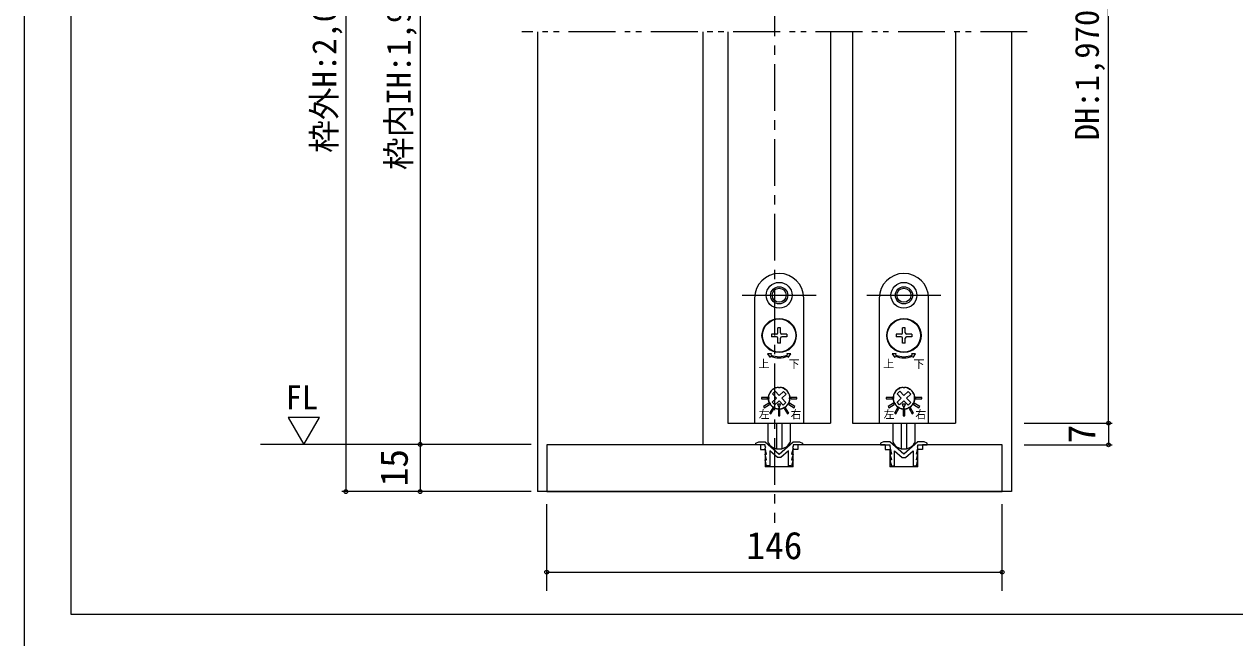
# Model space of a CAD drawing. Units: millimetres on the paper, enlarged 10 times, with parts at other scales. Extents: x -2000 to 2000, y -1385 to 1385.
# Drawn here: x -2000 to -707, y -92 to 564 of the extents above; entities that cross this region are included whole.
import ezdxf
from ezdxf.enums import TextEntityAlignment as Align

# ---------------------------------------------------------------- set-up
doc = ezdxf.new("R2010")
doc.units = ezdxf.units.MM
doc.header["$LTSCALE"] = 10
doc.header["$PDMODE"] = 32
doc.header["$PDSIZE"] = 4
for name, pattern in [('CHAIN1', [8, 5, -1, 1, -1]), ('DOUBLE_CHAIN1', [8.8, 5, -1, 0.6, -0.6, 0.6, -1]), ('USER1', [19.05, 12.7, -6.35])]:
    doc.linetypes.add(name, pattern=pattern)
doc.layers.add('1-1_0', color=7, linetype='Continuous', lineweight=20)
doc.layers.add('2-0_18', color=7, linetype='Continuous', lineweight=18)
doc.styles.add('ＭＳ ゴシック', font='')
doc.styles.get('ＭＳ ゴシック').set_extended_font_data('MS Gothic')

msp = doc.modelspace()

# ---------------------------------------------------------------- linework, layer by layer
at = {"layer": '1-1_0'}
msp.add_lwpolyline([(-2000, -1385), (2000, -1385), (2000, 1385), (-2000, 1385)], close=True, dxfattribs=at)
msp.add_lwpolyline([(380, -67.5), (-1950, -67.5), (-1950, 1335)], dxfattribs=at)
at = {"layer": '2-0_18', "linetype": 'CHAIN1', "lineweight": 20}
msp.add_line((-1198.37, 1081.04), (-1198.37, 30.55), dxfattribs=at)
at = {"layer": '2-0_18', "color": 4, "lineweight": 9}
for p, q in [((-1656.45, 1047.71), (-1656.45, 63.89)), ((-1576.94, 927.71), (-1576.94, 113.89)), ((-931.71, 137.22), (-837.4, 137.22)), ((-841.56, 137.22), (-841.56, 113.89)), ((-1458.37, 114.41), (-1747.39, 114.41)), ((-1458.37, 114.41), (-1581.11, 114.41)), ((-1576.94, 113.89), (-1576.94, 63.89)), ((-931.71, 113.89), (-837.4, 113.89)), ((-1515.04, 63.89), (-1660.62, 63.89)), ((-1458.37, 63.89), (-1581.11, 63.89)), ((-1441.71, -42.16), (-1441.71, 50.55)), ((-955.04, -42.16), (-955.04, 50.55)), ((-1441.71, -22.16), (-955.04, -22.16))]:
    msp.add_line(p, q, dxfattribs=at)
at = {"layer": '2-0_18', "linetype": 'DOUBLE_CHAIN1', "lineweight": 20}
msp.add_line((-928.37, 555.55), (-1468.37, 555.55), dxfattribs=at)
at = {"layer": '2-0_18', "lineweight": 20}
for p, q in [((-1451.71, 555.55), (-1451.71, 63.89)), ((-1275.04, 555.55), (-1275.04, 113.89)), ((-1248.37, 555.55), (-1248.37, 137.22)), ((-1138.37, 555.55), (-1138.37, 137.22)), ((-1115.04, 555.55), (-1115.04, 137.22)), ((-1005.04, 555.55), (-1005.04, 137.22)), ((-945.04, 555.55), (-945.04, 63.89)), ((-1248.37, 137.22), (-1138.37, 137.22)), ((-1115.04, 137.22), (-1005.04, 137.22)), ((-1208.37, 117.22), (-1193.37, 103.89)), ((-1193.37, 103.89), (-1178.37, 117.22)), ((-1178.37, 117.22), (-1171.71, 117.22)), ((-1171.71, 117.22), (-1168.37, 115.55)), ((-1081.71, 117.22), (-1085.04, 115.55)), ((-1075.04, 117.22), (-1081.71, 117.22)), ((-1060.04, 103.89), (-1075.04, 117.22)), ((-1045.04, 117.22), (-1060.04, 103.89)), ((-1441.71, 113.89), (-1441.71, 63.89)), ((-1213.37, 113.89), (-1441.71, 113.89)), ((-1208.37, 113.89), (-1218.37, 113.89)), ((-1208.37, 112.03), (-1208.37, 113.89)), ((-1207.64, 111.39), (-1208.37, 112.03)), ((-1208.37, 108.89), (-1208.37, 90.55)), ((-1208.37, 103.89), (-1206.71, 103.89)), ((-1206.71, 97.72), (-1208.37, 103.89)), ((-1206.71, 103.89), (-1208.25, 110.25)), ((-1208, 111.07), (-1207.64, 111.39)), ((-1195.08, 100.22), (-1203.37, 107.59)), ((-1203.37, 107.59), (-1203.37, 91.55)), ((-1183.37, 107.59), (-1191.66, 100.22)), ((-1183.37, 91.55), (-1183.37, 107.59)), ((-1178.49, 110.25), (-1180.04, 103.89)), ((-1168.37, 113.89), (-1178.37, 113.89)), ((-1178.37, 113.89), (-1178.37, 112.03)), ((-1173.37, 108.89), (-1178.37, 108.89)), ((-1178.37, 90.55), (-1178.37, 108.89)), ((-1173.37, 113.89), (-1173.37, 108.89)), ((-1080.04, 113.89), (-1173.37, 113.89)), ((-1168.37, 115.55), (-1168.37, 113.89)), ((-1085.04, 115.55), (-1085.04, 113.89)), ((-1085.04, 113.89), (-1075.04, 113.89)), ((-1075.04, 113.89), (-1075.04, 112.03)), ((-1075.04, 108.89), (-1075.04, 90.55)), ((-1074.92, 110.25), (-1073.37, 103.89)), ((-1070.04, 107.59), (-1061.75, 100.22)), ((-1070.04, 91.55), (-1070.04, 107.59)), ((-1058.33, 100.22), (-1050.04, 107.59)), ((-1050.04, 107.59), (-1050.04, 91.55)), ((-1046.71, 103.89), (-1045.16, 110.25)), ((-1045.04, 103.89), (-1046.71, 103.89)), ((-1046.71, 97.72), (-1045.04, 103.89)), ((-1045.77, 111.39), (-1045.04, 112.03)), ((-1045.41, 111.07), (-1045.77, 111.39)), ((-1045.04, 113.89), (-1035.04, 113.89)), ((-1045.04, 112.03), (-1045.04, 113.89)), ((-1040.04, 108.89), (-1045.04, 108.89)), ((-1045.04, 90.55), (-1045.04, 108.89)), ((-1040.04, 113.89), (-1040.04, 108.89)), ((-955.04, 113.89), (-1040.04, 113.89)), ((-955.04, 63.89), (-955.04, 113.89)), ((-1208.37, 97.72), (-1206.71, 97.72)), ((-1206.71, 91.55), (-1208.37, 97.72)), ((-1178.37, 90.55), (-1208.37, 90.55)), ((-1203.37, 91.55), (-1206.71, 91.55)), ((-1191.66, 100.22), (-1195.08, 100.22)), ((-1180.04, 91.55), (-1183.37, 91.55)), ((-1180.04, 97.72), (-1178.37, 97.72)), ((-1178.37, 97.72), (-1180.04, 91.55)), ((-1073.37, 97.72), (-1075.04, 97.72)), ((-1075.04, 97.72), (-1073.37, 91.55)), ((-1045.04, 90.55), (-1075.04, 90.55)), ((-1073.37, 91.55), (-1070.04, 91.55)), ((-1061.75, 100.22), (-1058.33, 100.22)), ((-1050.04, 91.55), (-1046.71, 91.55)), ((-1045.04, 97.72), (-1046.71, 97.72)), ((-1046.71, 91.55), (-1045.04, 97.72)), ((-945.04, 63.89), (-1451.71, 63.89)), ((-1441.71, 63.89), (-955.04, 63.89)), ((-1138.37, 63.89), (-1248.37, 63.89))]:
    msp.add_line(p, q, dxfattribs=at)
at = {"layer": '2-0_18', "color": 2, "linetype": 'USER1'}
for p, q in [((-1232.87, 273.89), (-1153.87, 273.89)), ((-1099.54, 273.89), (-1020.54, 273.89))]:
    msp.add_line(p, q, dxfattribs=at)
at = {"layer": '2-0_18'}
for p, q in [((-1219.71, 270.89), (-1219.71, 137.22)), ((-1167.04, 137.22), (-1167.04, 270.89)), ((-1086.37, 270.89), (-1086.37, 137.22)), ((-1033.71, 137.22), (-1033.71, 270.89)), ((-1191.87, 239.22), (-1194.87, 239.22)), ((-1194.87, 233.72), (-1194.87, 239.22)), ((-1191.87, 233.72), (-1191.87, 239.22)), ((-1058.54, 239.22), (-1061.54, 239.22)), ((-1061.54, 233.72), (-1061.54, 239.22)), ((-1058.54, 233.72), (-1058.54, 239.22)), ((-1196.21, 229.39), (-1201.71, 229.39)), ((-1194.87, 222.55), (-1194.87, 228.05)), ((-1191.87, 222.55), (-1194.87, 222.55)), ((-1191.87, 222.55), (-1191.87, 228.05)), ((-1185.04, 232.39), (-1190.54, 232.39)), ((-1185.04, 229.39), (-1190.54, 229.39)), ((-1185.04, 232.39), (-1185.04, 229.39)), ((-1062.87, 229.39), (-1068.37, 229.39)), ((-1061.54, 222.55), (-1061.54, 228.05)), ((-1058.54, 222.55), (-1061.54, 222.55)), ((-1058.54, 222.55), (-1058.54, 228.05)), ((-1051.71, 232.39), (-1057.21, 232.39)), ((-1051.71, 229.39), (-1057.21, 229.39)), ((-1051.71, 232.39), (-1051.71, 229.39)), ((-1196.2, 163.92), (-1200.62, 168.45)), ((-1193.34, 166.72), (-1188.81, 171.14)), ((-1062.87, 163.92), (-1067.29, 168.45)), ((-1060, 166.72), (-1055.47, 171.14)), ((-1200.73, 159.5), (-1196.2, 163.92)), ((-1197.94, 156.64), (-1200.73, 159.5)), ((-1197.94, 156.64), (-1193.41, 161.06)), ((-1188.98, 156.53), (-1193.41, 161.06)), ((-1186.12, 159.32), (-1188.98, 156.53)), ((-1067.4, 159.5), (-1062.87, 163.92)), ((-1064.61, 156.64), (-1067.4, 159.5)), ((-1064.61, 156.64), (-1060.07, 161.06)), ((-1055.65, 156.53), (-1060.07, 161.06)), ((-1052.79, 159.32), (-1055.65, 156.53)), ((-1219.71, 137.22), (-1167.04, 137.22)), ((-1205.04, 116.78), (-1205.04, 137.22)), ((-1196.29, 137.22), (-1196.29, 109.71)), ((-1190.46, 137.22), (-1190.46, 109.71)), ((-1181.71, 137.22), (-1181.71, 116.78)), ((-1086.37, 137.22), (-1033.71, 137.22)), ((-1071.71, 116.78), (-1071.71, 137.22)), ((-1062.96, 137.22), (-1062.96, 109.71)), ((-1057.12, 137.22), (-1057.12, 109.71)), ((-1048.37, 137.22), (-1048.37, 116.78)), ((-1196.29, 109.71), (-1190.46, 109.71)), ((-1062.96, 109.71), (-1057.12, 109.71))]:
    msp.add_line(p, q, dxfattribs=at)
at = {"layer": '2-0_18', "color": 4, "lineweight": 9}
msp.add_lwpolyline([(-931.71, 137.22), (-841.56, 137.22), (-841.56, 901.04)], dxfattribs=at)
at = {"layer": '2-0_18'}
for points in [[(-1196.21, 232.39), (-1201.71, 232.39), (-1201.71, 229.39)], [(-1062.87, 232.39), (-1068.37, 232.39), (-1068.37, 229.39)], [(-1202.05, 209.95), (-1201.54, 211.18), (-1205.86, 211.18), (-1203.07, 207.48), (-1202.56, 208.71)], [(-1184.19, 208.71), (-1183.68, 207.48), (-1180.88, 211.18), (-1185.21, 211.18), (-1184.7, 209.95)], [(-1068.71, 209.95), (-1068.2, 211.18), (-1072.53, 211.18), (-1069.73, 207.48), (-1069.22, 208.71)], [(-1050.85, 208.71), (-1050.34, 207.48), (-1047.55, 211.18), (-1051.88, 211.18), (-1051.36, 209.95)], [(-1193.34, 166.72), (-1197.76, 171.25), (-1200.62, 168.45)], [(-1186.12, 159.32), (-1190.54, 163.85), (-1186.01, 168.28), (-1188.81, 171.14)], [(-1060, 166.72), (-1064.43, 171.25), (-1067.29, 168.45)], [(-1052.79, 159.32), (-1057.21, 163.85), (-1052.68, 168.28), (-1055.47, 171.14)]]:
    msp.add_lwpolyline(points, dxfattribs=at)
for points in [[(-1212.37, 163.05), (-1205.71, 163.05), (-1205.71, 164.72), (-1212.37, 164.72)], [(-1209.41, 153.67), (-1203.64, 157), (-1204.47, 158.44), (-1210.24, 155.11)], [(-1193.5, 153.55), (-1191.78, 157.53), (-1195.12, 157.57)], [(-1176.5, 155.11), (-1182.27, 158.44), (-1183.11, 157), (-1177.33, 153.67)], [(-1174.37, 164.72), (-1181.04, 164.72), (-1181.04, 163.05), (-1174.37, 163.05)], [(-1079.04, 163.05), (-1072.37, 163.05), (-1072.37, 164.72), (-1079.04, 164.72)], [(-1076.08, 153.67), (-1070.3, 157), (-1071.14, 158.44), (-1076.91, 155.11)], [(-1060.17, 153.55), (-1058.45, 157.53), (-1061.78, 157.57)], [(-1043.17, 155.11), (-1048.94, 158.44), (-1049.77, 157), (-1044, 153.67)], [(-1041.04, 164.72), (-1047.71, 164.72), (-1047.71, 163.05), (-1041.04, 163.05)], [(-1202.15, 147.02), (-1198.82, 152.79), (-1200.26, 153.62), (-1203.59, 147.85)], [(-1192.54, 151.55), (-1194.21, 151.55), (-1194.21, 144.89), (-1192.54, 144.89)], [(-1183.15, 147.85), (-1186.48, 153.62), (-1187.93, 152.79), (-1184.59, 147.02)], [(-1068.82, 147.02), (-1065.48, 152.79), (-1066.93, 153.62), (-1070.26, 147.85)], [(-1059.21, 151.55), (-1060.87, 151.55), (-1060.87, 144.89), (-1059.21, 144.89)], [(-1049.82, 147.85), (-1053.15, 153.62), (-1054.59, 152.79), (-1051.26, 147.02)]]:
    msp.add_lwpolyline(points, close=True, dxfattribs=at)
at = {"layer": '2-0_18', "color": 4, "lineweight": 9}
msp.add_lwpolyline([(-1701.1, 114.41), (-1684.61, 143.09), (-1717.8, 143.09)], close=True, dxfattribs=at)
at = {"layer": '2-0_18', "lineweight": 20}
for points in [[(-1218.37, 113.89), (-1218.37, 115.55), (-1215.04, 117.22), (-1208.37, 117.22)], [(-1035.04, 113.89), (-1035.04, 115.55), (-1038.37, 117.22), (-1045.04, 117.22)], [(-1213.37, 113.89), (-1213.37, 108.89), (-1208.37, 108.89)], [(-1180.04, 103.89), (-1178.37, 103.89), (-1180.04, 97.72)], [(-1178.37, 112.03), (-1179.1, 111.39), (-1178.75, 111.07)], [(-1080.04, 113.89), (-1080.04, 108.89), (-1075.04, 108.89)], [(-1075.04, 112.03), (-1074.31, 111.39), (-1074.66, 111.07)], [(-1073.37, 103.89), (-1075.04, 103.89), (-1073.37, 97.72)]]:
    msp.add_lwpolyline(points, dxfattribs=at)
at = {"layer": '2-0_18'}
for centre, radius in [((-1193.37, 273.89), 13.83), ((-1060.04, 273.89), 13.83), ((-1193.37, 273.89), 9.17), ((-1193.37, 273.89), 7.5), ((-1060.04, 273.89), 9.17), ((-1060.04, 273.89), 7.5), ((-1193.37, 230.89), 18.33), ((-1193.37, 230.89), 17.83), ((-1060.04, 230.89), 18.33), ((-1060.04, 230.89), 17.83)]:
    msp.add_circle(centre, radius, dxfattribs=at)
for centre, radius, start, end in [((-1193.37, 270.89), 26.33, 0, 180), ((-1060.04, 270.89), 26.33, 0, 180), ((-1196.21, 233.72), 1.33, 270, 360), ((-1190.54, 233.72), 1.33, 180, 270), ((-1062.87, 233.72), 1.33, 270, 360), ((-1057.21, 233.72), 1.33, 180, 270), ((-1196.21, 228.05), 1.33, 360, 90), ((-1190.54, 228.05), 1.33, 90, 180), ((-1062.87, 228.05), 1.33, 360, 90), ((-1057.21, 228.05), 1.33, 90, 180), ((-1193.37, 230.89), 24, 247.5, 292.5), ((-1193.37, 230.89), 22.67, 247.5, 292.5), ((-1060.04, 230.89), 24, 247.5, 292.5), ((-1060.04, 230.89), 22.67, 247.5, 292.5), ((-1193.37, 163.89), 11.67, 98.90298, 201.09702), ((-1201.07, 166.62), 3.33, 129.87866, 160.42431), ((-1193.37, 163.89), 11.17, 146.90028, 151.69834), ((-1199.46, 169.33), 3.33, 138.17431, 168.71996), ((-1193.37, 163.89), 11.5, 130.42431, 138.17431), ((-1198.67, 170.1), 3.33, 99.87866, 130.42431), ((-1193.37, 163.89), 11.17, 116.90028, 121.69834), ((-1195.92, 171.65), 3.33, 108.17431, 138.71996), ((-1193.37, 163.89), 11.5, 100.42431, 108.17431), ((-1194.85, 171.92), 3.33, 69.87866, 100.42431), ((-1194.82, 173.11), 2.33, 72.61143, 98.90298), ((-1193.37, 177.72), 2.5, 252.61143, 287.38857), ((-1193.37, 163.89), 11.17, 86.90028, 91.69834), ((-1191.7, 171.88), 3.33, 78.17431, 108.71996), ((-1191.93, 173.11), 2.33, 81.09702, 107.38857), ((-1193.37, 163.89), 11.67, 338.90298, 81.09702), ((-1193.37, 163.89), 11.5, 70.42431, 78.17431), ((-1190.64, 171.58), 3.33, 39.87866, 70.42431), ((-1193.37, 163.89), 11.17, 56.90028, 61.69834), ((-1187.93, 169.97), 3.33, 48.17431, 78.71996), ((-1193.37, 163.89), 11.5, 40.42431, 48.17431), ((-1187.16, 169.18), 3.33, 9.87866, 40.42431), ((-1193.37, 163.89), 11.17, 26.90028, 31.69834), ((-1185.61, 166.43), 3.33, 18.17431, 48.71996), ((-1060.04, 163.89), 11.67, 98.90298, 201.09702), ((-1067.73, 166.62), 3.33, 129.87866, 160.42431), ((-1060.04, 163.89), 11.17, 146.90028, 151.69834), ((-1066.12, 169.33), 3.33, 138.17431, 168.71996), ((-1060.04, 163.89), 11.5, 130.42431, 138.17431), ((-1065.33, 170.1), 3.33, 99.87866, 130.42431), ((-1060.04, 163.89), 11.17, 116.90028, 121.69834), ((-1062.59, 171.65), 3.33, 108.17431, 138.71996), ((-1060.04, 163.89), 11.5, 100.42431, 108.17431), ((-1061.52, 171.92), 3.33, 69.87866, 100.42431), ((-1061.48, 173.11), 2.33, 72.61143, 98.90298), ((-1060.04, 177.72), 2.5, 252.61143, 287.38857), ((-1060.04, 163.89), 11.17, 86.90028, 91.69834), ((-1058.37, 171.88), 3.33, 78.17431, 108.71996), ((-1058.59, 173.11), 2.33, 81.09702, 107.38857), ((-1060.04, 163.89), 11.67, 338.90298, 81.09702), ((-1060.04, 163.89), 11.5, 70.42431, 78.17431), ((-1057.3, 171.58), 3.33, 39.87866, 70.42431), ((-1060.04, 163.89), 11.17, 56.90028, 61.69834), ((-1054.59, 169.97), 3.33, 48.17431, 78.71996), ((-1060.04, 163.89), 11.5, 40.42431, 48.17431), ((-1053.82, 169.18), 3.33, 9.87866, 40.42431), ((-1060.04, 163.89), 11.17, 26.90028, 31.69834), ((-1052.28, 166.43), 3.33, 18.17431, 48.71996), ((-1201.4, 162.41), 3.33, 159.87866, 190.42431), ((-1201.37, 165.56), 3.33, 168.17431, 198.71996), ((-1193.37, 163.89), 11.5, 190.42431, 198.17431), ((-1193.37, 163.89), 11.5, 160.42431, 168.17431), ((-1193.37, 163.89), 11.17, 176.90028, 181.69834), ((-1201.13, 161.34), 3.33, 198.17431, 228.71996), ((-1202.08, 160.53), 2.33, 201.09702, 227.38857), ((-1205.35, 156.97), 2.5, 12.61143, 47.38857), ((-1193.37, 163.89), 11.17, 206.90028, 211.69834), ((-1200.64, 158.03), 2.33, 192.61143, 218.90298), ((-1199.59, 158.59), 3.33, 189.87866, 220.42431), ((-1193.37, 163.89), 11.67, 218.90298, 321.09702), ((-1193.37, 163.89), 11.5, 220.42431, 228.17431), ((-1198.82, 157.8), 3.33, 228.17431, 258.71996), ((-1193.37, 163.89), 11.5, 310.42431, 318.17431), ((-1187.29, 158.44), 3.33, 318.17431, 348.71996), ((-1186.11, 158.03), 2.33, 321.09702, 347.38857), ((-1193.37, 163.89), 11.17, 326.90028, 331.69834), ((-1181.39, 156.97), 2.5, 132.61143, 167.38857), ((-1185.68, 161.15), 3.33, 309.87866, 340.42431), ((-1184.66, 160.53), 2.33, 312.61143, 338.90298), ((-1193.37, 163.89), 11.5, 340.42431, 348.17431), ((-1193.37, 163.89), 11.5, 10.42431, 18.17431), ((-1193.37, 163.89), 11.17, 356.90028, 1.69834), ((-1185.38, 162.21), 3.33, 348.17431, 18.71996), ((-1185.34, 165.36), 3.33, 339.87866, 10.42431), ((-1068.07, 162.41), 3.33, 159.87866, 190.42431), ((-1068.03, 165.56), 3.33, 168.17431, 198.71996), ((-1060.04, 163.89), 11.5, 190.42431, 198.17431), ((-1060.04, 163.89), 11.5, 160.42431, 168.17431), ((-1060.04, 163.89), 11.17, 176.90028, 181.69834), ((-1067.8, 161.34), 3.33, 198.17431, 228.71996), ((-1068.75, 160.53), 2.33, 201.09702, 227.38857), ((-1072.02, 156.97), 2.5, 12.61143, 47.38857), ((-1060.04, 163.89), 11.17, 206.90028, 211.69834), ((-1067.3, 158.03), 2.33, 192.61143, 218.90298), ((-1066.26, 158.59), 3.33, 189.87866, 220.42431), ((-1060.04, 163.89), 11.67, 218.90298, 321.09702), ((-1060.04, 163.89), 11.5, 220.42431, 228.17431), ((-1065.49, 157.8), 3.33, 228.17431, 258.71996), ((-1060.04, 163.89), 11.5, 310.42431, 318.17431), ((-1053.95, 158.44), 3.33, 318.17431, 348.71996), ((-1052.78, 158.03), 2.33, 321.09702, 347.38857), ((-1060.04, 163.89), 11.17, 326.90028, 331.69834), ((-1048.06, 156.97), 2.5, 132.61143, 167.38857), ((-1052.34, 161.15), 3.33, 309.87866, 340.42431), ((-1051.33, 160.53), 2.33, 312.61143, 338.90298), ((-1060.04, 163.89), 11.5, 340.42431, 348.17431), ((-1060.04, 163.89), 11.5, 10.42431, 18.17431), ((-1060.04, 163.89), 11.17, 356.90028, 1.69834), ((-1052.05, 162.21), 3.33, 348.17431, 18.71996), ((-1052.01, 165.36), 3.33, 339.87866, 10.42431), ((-1193.37, 163.89), 11.17, 236.90028, 241.69834), ((-1196.11, 156.19), 3.33, 219.87866, 250.42431), ((-1193.37, 163.89), 11.5, 250.42431, 258.17431), ((-1195.05, 155.89), 3.33, 258.17431, 288.71996), ((-1193.37, 163.89), 11.17, 266.90028, 271.69834), ((-1191.89, 155.85), 3.33, 249.87866, 280.42431), ((-1193.37, 163.89), 11.5, 280.42431, 288.17431), ((-1190.83, 156.13), 3.33, 288.17431, 318.71996), ((-1193.37, 163.89), 11.17, 296.90028, 301.69834), ((-1188.08, 157.67), 3.33, 279.87866, 310.42431), ((-1060.04, 163.89), 11.17, 236.90028, 241.69834), ((-1062.78, 156.19), 3.33, 219.87866, 250.42431), ((-1060.04, 163.89), 11.5, 250.42431, 258.17431), ((-1061.71, 155.89), 3.33, 258.17431, 288.71996), ((-1060.04, 163.89), 11.17, 266.90028, 271.69834), ((-1058.56, 155.85), 3.33, 249.87866, 280.42431), ((-1060.04, 163.89), 11.5, 280.42431, 288.17431), ((-1057.49, 156.13), 3.33, 288.17431, 318.71996), ((-1060.04, 163.89), 11.17, 296.90028, 301.69834), ((-1054.74, 157.67), 3.33, 279.87866, 310.42431), ((-1203.37, 116.78), 1.67, 180, 210.56067), ((-1183.37, 116.78), 1.67, 329.43933, 360), ((-1070.04, 116.78), 1.67, 180, 210.56067), ((-1050.04, 116.78), 1.67, 329.43933, 360), ((-1193.33, 122.71), 13.33, 210.56067, 257.16143), ((-1193.42, 122.71), 13.33, 282.83857, 329.43933), ((-1059.99, 122.71), 13.33, 210.56067, 257.16143), ((-1060.09, 122.71), 13.33, 282.83857, 329.43933)]:
    msp.add_arc(centre, radius, start, end, dxfattribs=at)
at = {"layer": '2-0_18', "lineweight": 20}
for centre, start, end in [((-1207.44, 110.45), 131.63354, 193.67131), ((-1179.3, 110.45), 346.32869, 48.36646), ((-1074.11, 110.45), 131.63354, 193.67131), ((-1045.97, 110.45), 346.32869, 48.36646)]:
    msp.add_arc(centre, 0.833, start, end, dxfattribs=at)
at = {"layer": '2-0_18', "color": 4}
for p in [(-841.56, 137.22), (-1576.94, 114.41), (-841.56, 113.89), (-1656.45, 63.89), (-1576.94, 63.89), (-1441.71, -22.16), (-955.04, -22.16)]:
    msp.add_point(p, dxfattribs=at)

# ---------------------------------------------------------------- texts
at = {"layer": '2-0_18', "style": 'ＭＳ ゴシック'}
for s, height, p in [('枠外H:2,036', 25.66, (-1658.96, 426.21)), ('枠内IH:1,985', 25.66, (-1579.44, 407.79)), ('DH:1,970', 25.66, (-844.07, 439.69)), ('7', 29.33, (-846.56, 115.55)), ('15', 29.33, (-1581.37, 69.51))]:
    msp.add_text(s, height=height, rotation=90, dxfattribs=at).set_placement(p, align=Align.BOTTOM_LEFT)
for s, height, p in [('上', 8.55, (-1215.45, 193.83)), ('下', 8.55, (-1183.13, 193.57)), ('上', 8.55, (-1082.12, 193.83)), ('下', 8.55, (-1049.79, 193.57)), ('FL', 25.66, (-1720.76, 144.2)), ('左', 8.55, (-1215.14, 139.65)), ('右', 8.55, (-1181.16, 139.57)), ('左', 8.55, (-1081.8, 139.65)), ('右', 8.55, (-1047.83, 139.57)), ('146', 29.33, (-1228.37, -17.16))]:
    msp.add_text(s, height=height, dxfattribs=at).set_placement(p, align=Align.BOTTOM_LEFT)

doc.saveas('drawing.dxf')
